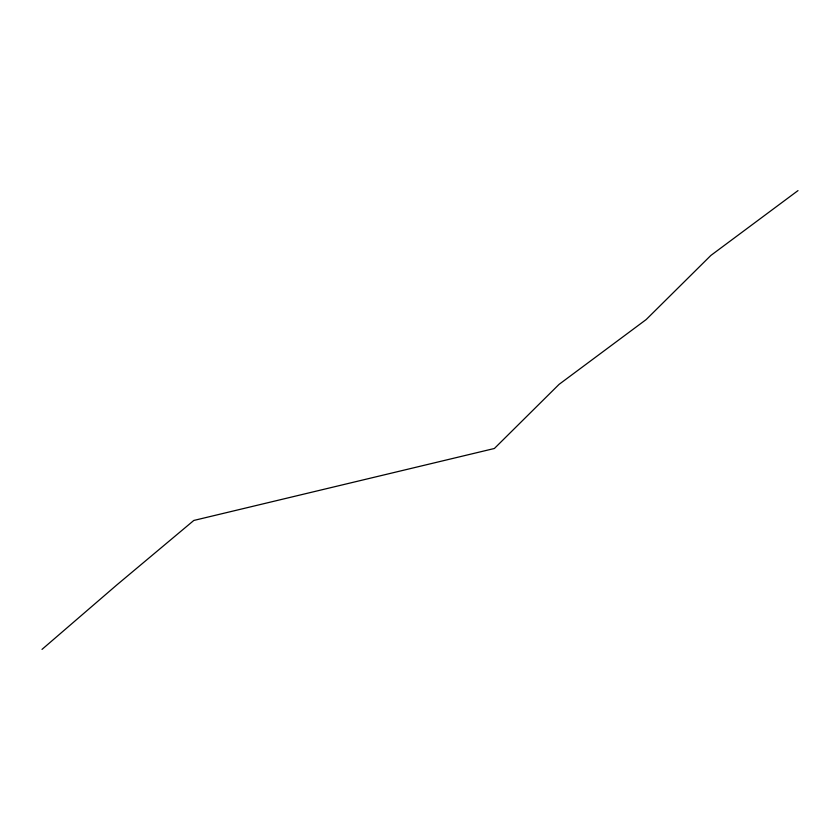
<?xml version="1.0" encoding="UTF-8"?>
<svg xmlns="http://www.w3.org/2000/svg" width="840" height="840" viewBox="0 0 840 840"><rect width="100%" height="100%" fill="white"/><g stroke="black" fill="none" stroke-linecap="round" stroke-linejoin="round"><path stroke-width="1.26" d="M42 649.394L116.781 584.966L193.809 520.454L494.382 448.487L559.051 384.384L646.191 319.546L710.861 255.444L798 190.607"/></g></svg>
